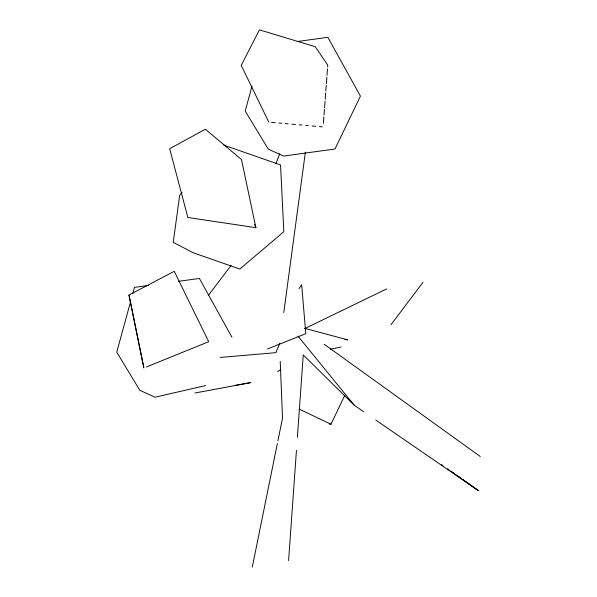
<?xml version="1.0" encoding="UTF-8"?>
<svg xmlns="http://www.w3.org/2000/svg" width="597" height="597" viewBox="0 0 597 597"><rect width="100%" height="100%" fill="white"/><g stroke="black" fill="none" stroke-linecap="round" stroke-linejoin="round"><path stroke-width="0.9" d="M288.59 560.605L296.455 450.339M297.381 437.37L303.261 354.909L354.29 405.281L363.483 411.602M323.41 123.251L323.887 116.796M324.029 114.952L324.44 109.423M324.581 107.579L325.067 101.124M325.201 99.281L325.686 92.834M325.82 90.99L326.238 85.461M326.372 83.617L326.857 77.162M326.999 75.319L327.477 68.864M327.619 67.021L327.753 65.177L315.261 46.715L259.419 29.85L241.218 65.379L268.822 122.146M283.799 312.515L305.388 152.145M252.27 567.15L277.359 443.534M277.911 440.81L282.523 418.087L280.217 361.386M130.609 301.567L116.736 352.163L139.81 390.289L155.071 397.199L205.577 385.587M132.795 293.575L134.497 287.358L148.213 285.478M252.016 86.169L245.203 111.027L268.277 149.153L283.538 156.063L334.992 149.004L360.431 96.139L327.857 37.327L297.694 41.462M275.859 163.981L279.792 153.541M279.821 343.342L275.918 352.663L220.293 357.424M329.186 423.974L331.014 424.236L344.857 395.147M299.067 288.597L301.664 284.732L305.783 333.678L267.419 349.006M390.863 324.88L422.974 282.321M208.659 295.008L231.129 265.419M182.055 192.488L179.667 195.353L173.227 242.382L193.428 252.852L239.852 269.046L283.814 231.696L280.545 164.936L223.756 145.116M277.65 371.535L280.754 369.521M143.87 367.983L128.997 295.06L174.264 271.322L208.711 341.708L146.429 366.946M304.44 328.753L386.669 288.896M330.283 349.275L341.088 347.021M194.995 392.998L250.747 382.647M234.509 385.475L249.934 382.707M178.369 281.344L199.391 278.456L231.972 337.275M271.583 122.392L275.269 122.713M278.948 123.042L281.709 123.28M285.388 123.609L288.15 123.855M291.836 124.176L295.515 124.504M299.201 124.825L301.963 125.071M305.642 125.392L308.403 125.639M312.089 125.96L315.768 126.288M319.447 126.616L322.208 126.855M344.924 339.506L347.685 339.857L304.918 328.395M255.874 227.673L187.854 217.487L169.652 148.713L205.368 129.258L241.494 159.526L255.874 227.673L254.531 224.226M299.119 409.094L331.014 424.236M375.737 420.027L478.354 490.607L462.451 479.301M441.526 464.615L443.034 465.675M447.541 468.861L449.795 470.451M452.802 472.57L456.563 475.227M458.817 476.816L478.354 490.607M451.093 471.227L453.362 472.839M457.153 475.533L460.936 478.227M324.283 344.312L480.264 456.504M297.963 336.111L354.29 405.281M128.997 295.06L143.683 367.073"/></g></svg>
